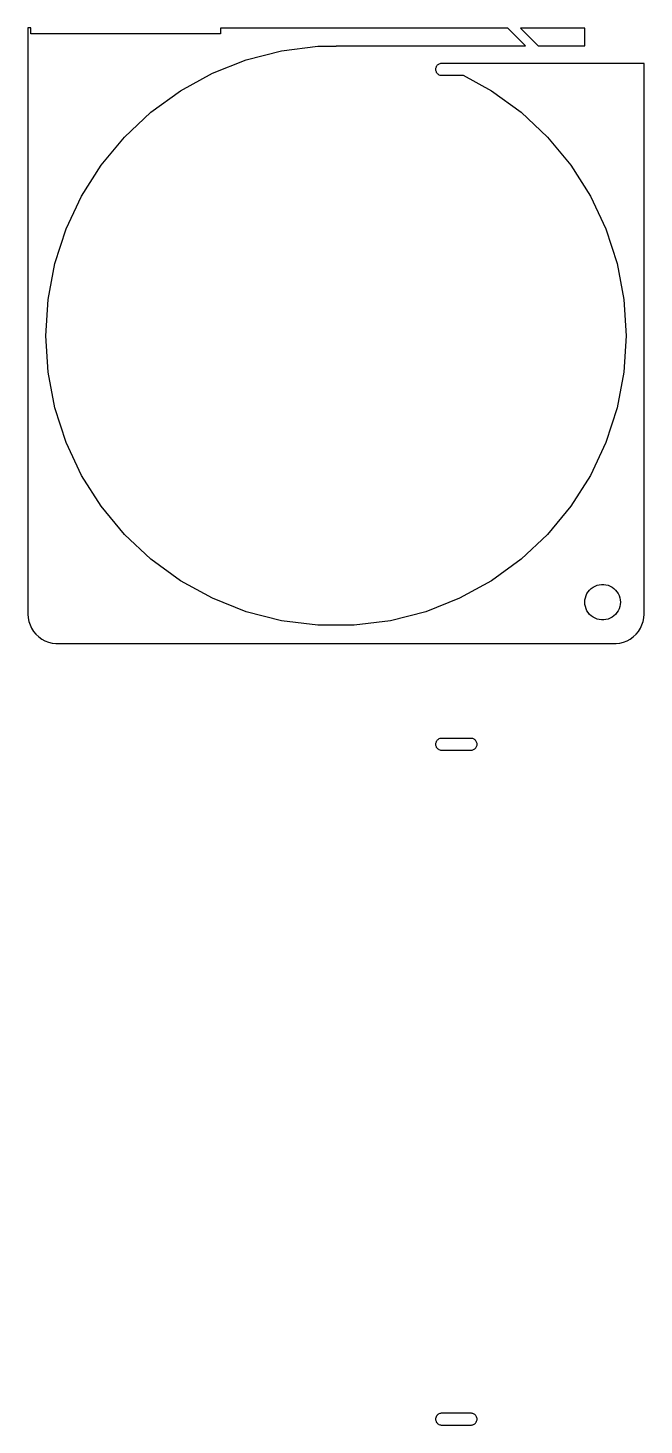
# Model space of a CAD drawing. Header units: metres. Extents: x -52 to 52, y 44 to 280.
import ezdxf

# ---------------------------------------------------------------- set-up
doc = ezdxf.new("R2010")
doc.units = ezdxf.units.M

msp = doc.modelspace()

# ---------------------------------------------------------------- linework, layer by layer
for p, q in [((-51.5, 280), (-52, 280)), ((-52, 280), (-52, 181)), ((-51.5, 279), (-51.5, 280)), ((-19.5, 279), (-51.5, 279)), ((29.0099, 279.99), (-19.5, 279.99)), ((-19.5, 279.99), (-19.5, 279)), ((32, 277), (29.0099, 279.99)), ((42, 279.99), (31.1312, 279.99)), ((31.1312, 279.99), (34.1213, 277)), ((42, 277), (42, 279.99)), ((-15.1418, 274.602), (-9.1817, 276.132)), ((-9.1817, 276.132), (-3.0767, 276.903)), ((-3.0767, 276.903), (0, 276.903)), ((0, 276.903), (0, 277)), ((0, 277), (32, 277)), ((34.1213, 277), (42, 277)), ((-20.8632, 272.337), (-15.1418, 274.602)), ((17.1736, 273.771), (17.082, 273.685)), ((17.2752, 273.844), (17.1736, 273.771)), ((17.3852, 273.905), (17.2752, 273.844)), ((17.502, 273.951), (17.3852, 273.905)), ((17.6236, 273.982), (17.502, 273.951)), ((17.7482, 273.998), (17.6236, 273.982)), ((18.561, 273.998), (17.7482, 273.998)), ((52, 274), (18.561, 274)), ((18.561, 274), (18.561, 273.998)), ((52, 181), (52, 274)), ((-26.2555, 269.372), (-20.8632, 272.337)), ((16.8189, 273.125), (16.811, 273)), ((16.811, 273), (16.8189, 272.875)), ((16.8424, 273.249), (16.8189, 273.125)), ((16.8189, 272.875), (16.8424, 272.751)), ((16.8812, 273.368), (16.8424, 273.249)), ((16.8424, 272.751), (16.8812, 272.632)), ((16.9347, 273.482), (16.8812, 273.368)), ((16.8812, 272.632), (16.9347, 272.518)), ((17.002, 273.588), (16.9347, 273.482)), ((16.9347, 272.518), (17.002, 272.412)), ((17.082, 273.685), (17.002, 273.588)), ((17.002, 272.412), (17.082, 272.315)), ((17.082, 272.315), (17.1736, 272.229)), ((17.1736, 272.229), (17.2752, 272.156)), ((17.2752, 272.156), (17.3852, 272.095)), ((17.3852, 272.095), (17.502, 272.049)), ((17.502, 272.049), (17.6236, 272.018)), ((17.6236, 272.018), (17.7482, 272.002)), ((17.7482, 272.002), (21.4717, 272.002)), ((21.4717, 272.002), (26.2555, 269.372)), ((-31.2338, 265.755), (-26.2555, 269.372)), ((26.2555, 269.372), (31.2338, 265.755)), ((-35.7195, 261.543), (-31.2338, 265.755)), ((31.2338, 265.755), (35.7195, 261.543)), ((-39.6418, 256.801), (-35.7195, 261.543)), ((35.7195, 261.543), (39.6418, 256.801)), ((-42.939, 251.606), (-39.6418, 256.801)), ((39.6418, 256.801), (42.939, 251.606)), ((-45.559, 246.038), (-42.939, 251.606)), ((42.939, 251.606), (45.559, 246.038)), ((-47.4606, 240.186), (-45.559, 246.038)), ((45.559, 246.038), (47.4606, 240.186)), ((-48.6136, 234.141), (-47.4606, 240.186)), ((47.4606, 240.186), (48.6136, 234.141)), ((-49, 228), (-48.6136, 234.141)), ((48.6136, 234.141), (49, 228)), ((-48.6136, 221.859), (-49, 228)), ((49, 228), (48.6136, 221.859)), ((-47.4606, 215.814), (-48.6136, 221.859)), ((48.6136, 221.859), (47.4606, 215.814)), ((-45.559, 209.962), (-47.4606, 215.814)), ((47.4606, 215.814), (45.559, 209.962)), ((-42.939, 204.394), (-45.559, 209.962)), ((45.559, 209.962), (42.939, 204.394)), ((-39.6418, 199.199), (-42.939, 204.394)), ((42.939, 204.394), (39.6418, 199.199)), ((-35.7195, 194.457), (-39.6418, 199.199)), ((39.6418, 199.199), (35.7195, 194.457)), ((-31.2338, 190.245), (-35.7195, 194.457)), ((35.7195, 194.457), (31.2338, 190.245)), ((-26.2555, 186.628), (-31.2338, 190.245)), ((31.2338, 190.245), (26.2555, 186.628)), ((-20.8632, 183.663), (-26.2555, 186.628)), ((26.2555, 186.628), (20.8632, 183.663)), ((42.0942, 183.746), (42.2107, 184.104)), ((42.2107, 184.104), (42.3711, 184.445)), ((42.3711, 184.445), (42.5729, 184.763)), ((42.5729, 184.763), (42.8131, 185.054)), ((42.8131, 185.054), (43.0877, 185.312)), ((43.0877, 185.312), (43.3925, 185.533)), ((43.3925, 185.533), (43.7227, 185.714)), ((43.7227, 185.714), (44.0729, 185.853)), ((44.0729, 185.853), (44.4379, 185.947)), ((44.4379, 185.947), (44.8116, 185.994)), ((44.8116, 185.994), (45.1884, 185.994)), ((45.1884, 185.994), (45.5621, 185.947)), ((45.5621, 185.947), (45.927, 185.853)), ((45.927, 185.853), (46.2773, 185.714)), ((46.2773, 185.714), (46.6075, 185.533)), ((46.6075, 185.533), (46.9123, 185.312)), ((46.9123, 185.312), (47.1869, 185.054)), ((47.1869, 185.054), (47.427, 184.763)), ((47.427, 184.763), (47.6289, 184.445)), ((47.6289, 184.445), (47.7893, 184.104)), ((47.7893, 184.104), (47.9057, 183.746)), ((-15.1418, 181.398), (-20.8632, 183.663)), ((20.8632, 183.663), (15.1418, 181.398)), ((42, 183), (42.0237, 183.376)), ((42.0237, 182.624), (42, 183)), ((42.0237, 183.376), (42.0942, 183.746)), ((42.0942, 182.254), (42.0237, 182.624)), ((42.2107, 181.896), (42.0942, 182.254)), ((42.3711, 181.555), (42.2107, 181.896)), ((47.7893, 181.896), (47.6289, 181.555)), ((47.9057, 182.254), (47.7893, 181.896)), ((47.9057, 183.746), (47.9763, 183.376)), ((47.9763, 182.624), (47.9057, 182.254)), ((47.9763, 183.376), (48, 183)), ((48, 183), (47.9763, 182.624)), ((-52, 181), (-51.9606, 180.373)), ((-51.9606, 180.373), (-51.8429, 179.757)), ((-51.8429, 179.757), (-51.6489, 179.159)), ((-9.1817, 179.868), (-15.1418, 181.398)), ((-3.0767, 179.097), (-9.1817, 179.868)), ((9.1817, 179.868), (3.0767, 179.097)), ((15.1418, 181.398), (9.1817, 179.868)), ((42.5729, 181.237), (42.3711, 181.555)), ((42.8131, 180.946), (42.5729, 181.237)), ((43.0877, 180.688), (42.8131, 180.946)), ((43.3925, 180.467), (43.0877, 180.688)), ((43.7227, 180.286), (43.3925, 180.467)), ((44.0729, 180.147), (43.7227, 180.286)), ((44.4379, 180.053), (44.0729, 180.147)), ((44.8116, 180.006), (44.4379, 180.053)), ((45.1884, 180.006), (44.8116, 180.006)), ((45.5621, 180.053), (45.1884, 180.006)), ((45.927, 180.147), (45.5621, 180.053)), ((46.2773, 180.286), (45.927, 180.147)), ((46.6075, 180.467), (46.2773, 180.286)), ((46.9123, 180.688), (46.6075, 180.467)), ((47.1869, 180.946), (46.9123, 180.688)), ((47.427, 181.237), (47.1869, 180.946)), ((47.6289, 181.555), (47.427, 181.237)), ((51.6489, 179.159), (51.8429, 179.757)), ((51.8429, 179.757), (51.9606, 180.373)), ((51.9606, 180.373), (52, 181)), ((-51.6489, 179.159), (-51.3815, 178.591)), ((-51.3815, 178.591), (-51.0451, 178.061)), ((-51.0451, 178.061), (-50.6448, 177.577)), ((-50.6448, 177.577), (-50.1871, 177.147)), ((-50.1871, 177.147), (-49.6791, 176.778)), ((3.0767, 179.097), (-3.0767, 179.097)), ((49.6791, 176.778), (50.1871, 177.147)), ((50.1871, 177.147), (50.6448, 177.577)), ((50.6448, 177.577), (51.0451, 178.061)), ((51.0451, 178.061), (51.3815, 178.591)), ((51.3815, 178.591), (51.6489, 179.159)), ((-49.6791, 176.778), (-49.1289, 176.476)), ((-49.1289, 176.476), (-48.5451, 176.245)), ((-48.5451, 176.245), (-47.9369, 176.089)), ((-47.9369, 176.089), (-47.3139, 176.01)), ((-47.3139, 176.01), (47.3139, 176.01)), ((47.3139, 176.01), (47.9369, 176.089)), ((47.9369, 176.089), (48.5451, 176.245)), ((48.5451, 176.245), (49.1289, 176.476)), ((49.1289, 176.476), (49.6791, 176.778)), ((16.8189, 159.125), (16.811, 159)), ((16.811, 159), (16.8189, 158.875)), ((16.8424, 159.249), (16.8189, 159.125)), ((16.8189, 158.875), (16.8424, 158.751)), ((16.8812, 159.368), (16.8424, 159.249)), ((16.8424, 158.751), (16.8812, 158.632)), ((16.9347, 159.482), (16.8812, 159.368)), ((16.8812, 158.632), (16.9347, 158.518)), ((17.002, 159.588), (16.9347, 159.482)), ((16.9347, 158.518), (17.002, 158.412)), ((17.082, 159.685), (17.002, 159.588)), ((17.002, 158.412), (17.082, 158.315)), ((17.1736, 159.771), (17.082, 159.685)), ((17.082, 158.315), (17.1736, 158.229)), ((17.2752, 159.844), (17.1736, 159.771)), ((17.1736, 158.229), (17.2752, 158.156)), ((17.3852, 159.905), (17.2752, 159.844)), ((17.2752, 158.156), (17.3852, 158.095)), ((17.502, 159.951), (17.3852, 159.905)), ((17.6236, 159.982), (17.502, 159.951)), ((17.7482, 159.998), (17.6236, 159.982)), ((22.8738, 159.998), (17.7482, 159.998)), ((22.9984, 159.982), (22.8738, 159.998)), ((23.12, 159.951), (22.9984, 159.982)), ((23.2368, 159.905), (23.12, 159.951)), ((23.3468, 159.844), (23.2368, 159.905)), ((23.2368, 158.095), (23.3468, 158.156)), ((23.4484, 159.771), (23.3468, 159.844)), ((23.3468, 158.156), (23.4484, 158.229)), ((23.54, 159.685), (23.4484, 159.771)), ((23.4484, 158.229), (23.54, 158.315)), ((23.62, 159.588), (23.54, 159.685)), ((23.54, 158.315), (23.62, 158.412)), ((23.6873, 159.482), (23.62, 159.588)), ((23.62, 158.412), (23.6873, 158.518)), ((23.7408, 159.368), (23.6873, 159.482)), ((23.6873, 158.518), (23.7408, 158.632)), ((23.7796, 159.249), (23.7408, 159.368)), ((23.7408, 158.632), (23.7796, 158.751)), ((23.8031, 159.125), (23.7796, 159.249)), ((23.7796, 158.751), (23.8031, 158.875)), ((23.811, 159), (23.8031, 159.125)), ((23.8031, 158.875), (23.811, 159)), ((17.3852, 158.095), (17.502, 158.049)), ((17.502, 158.049), (17.6236, 158.018)), ((17.6236, 158.018), (17.7482, 158.002)), ((17.7482, 158.002), (22.8738, 158.002)), ((22.8738, 158.002), (22.9984, 158.018)), ((22.9984, 158.018), (23.12, 158.049)), ((23.12, 158.049), (23.2368, 158.095)), ((16.8189, 45.1253), (16.811, 45)), ((16.811, 45), (16.8189, 44.8747)), ((16.8424, 45.2487), (16.8189, 45.1253)), ((16.8189, 44.8747), (16.8424, 44.7513)), ((16.8812, 45.3681), (16.8424, 45.2487)), ((16.9347, 45.4818), (16.8812, 45.3681)), ((17.002, 45.5878), (16.9347, 45.4818)), ((17.082, 45.6845), (17.002, 45.5878)), ((17.1736, 45.7705), (17.082, 45.6845)), ((17.2752, 45.8443), (17.1736, 45.7705)), ((17.3852, 45.9048), (17.2752, 45.8443)), ((17.502, 45.951), (17.3852, 45.9048)), ((17.6236, 45.9823), (17.502, 45.951)), ((17.7482, 45.998), (17.6236, 45.9823)), ((22.8738, 45.998), (17.7482, 45.998)), ((22.9984, 45.9823), (22.8738, 45.998)), ((23.12, 45.951), (22.9984, 45.9823)), ((23.2368, 45.9048), (23.12, 45.951)), ((23.3468, 45.8443), (23.2368, 45.9048)), ((23.4484, 45.7705), (23.3468, 45.8443)), ((23.54, 45.6845), (23.4484, 45.7705)), ((23.62, 45.5878), (23.54, 45.6845)), ((23.6873, 45.4818), (23.62, 45.5878)), ((23.7408, 45.3681), (23.6873, 45.4818)), ((23.7796, 45.2487), (23.7408, 45.3681)), ((23.8031, 45.1253), (23.7796, 45.2487)), ((23.7796, 44.7513), (23.8031, 44.8747)), ((23.811, 45), (23.8031, 45.1253)), ((23.8031, 44.8747), (23.811, 45)), ((16.8424, 44.7513), (16.8812, 44.6319)), ((16.8812, 44.6319), (16.9347, 44.5182)), ((16.9347, 44.5182), (17.002, 44.4122)), ((17.002, 44.4122), (17.082, 44.3154)), ((17.082, 44.3154), (17.1736, 44.2295)), ((17.1736, 44.2295), (17.2752, 44.1557)), ((17.2752, 44.1557), (17.3852, 44.0952)), ((17.3852, 44.0952), (17.502, 44.0489)), ((17.502, 44.0489), (17.6236, 44.0177)), ((17.6236, 44.0177), (17.7482, 44.002)), ((17.7482, 44.002), (22.8738, 44.002)), ((22.8738, 44.002), (22.9984, 44.0177)), ((22.9984, 44.0177), (23.12, 44.0489)), ((23.12, 44.0489), (23.2368, 44.0952)), ((23.2368, 44.0952), (23.3468, 44.1557)), ((23.3468, 44.1557), (23.4484, 44.2295)), ((23.4484, 44.2295), (23.54, 44.3154)), ((23.54, 44.3154), (23.62, 44.4122)), ((23.62, 44.4122), (23.6873, 44.5182)), ((23.6873, 44.5182), (23.7408, 44.6319)), ((23.7408, 44.6319), (23.7796, 44.7513))]:
    msp.add_line(p, q)

doc.saveas('drawing.dxf')
